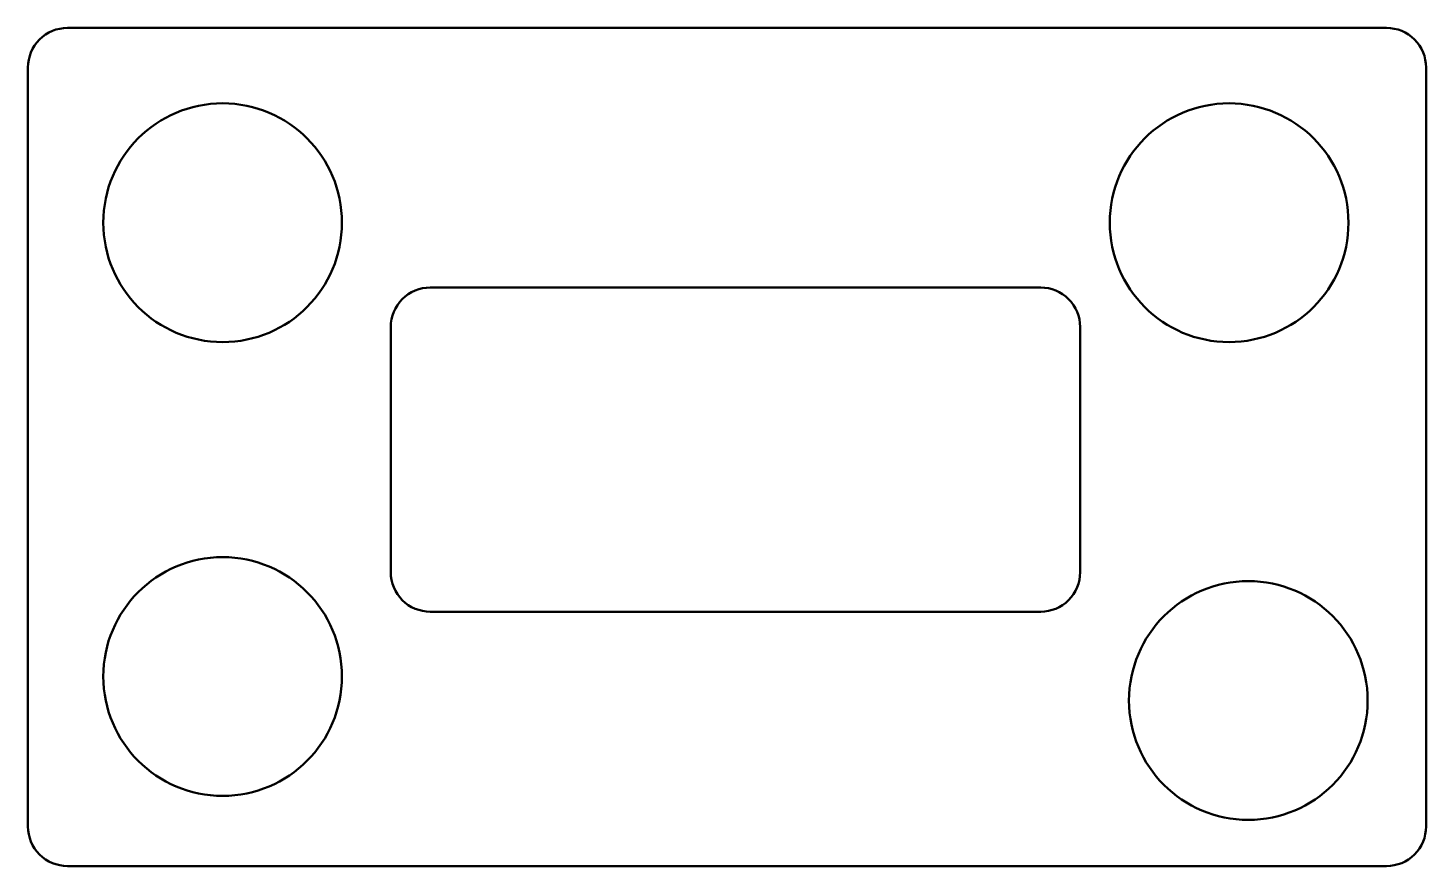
# Model space of a CAD drawing. Header units: millimetres. Extents: x 138 to 315, y 128 to 234.
import ezdxf

# ---------------------------------------------------------------- set-up
doc = ezdxf.new("R2010")
doc.units = ezdxf.units.MM
doc.header["$LTSCALE"] = 0.5

msp = doc.modelspace()

# ---------------------------------------------------------------- linework, layer by layer
at = {"lineweight": 50}
for points in [[(138, 228.89, -0.414214), (143, 233.89), (310.04, 233.89, -0.414214), (315.04, 228.89), (315.04, 132.81, -0.414214), (310.04, 127.81), (143, 127.81, -0.414214), (138, 132.81)], [(183.94, 196.04, -0.414214), (188.94, 201.04), (266.24, 201.04, -0.414214), (271.24, 196.04), (271.24, 165, -0.414214), (266.24, 160), (188.94, 160, -0.414214), (183.94, 165)]]:
    msp.add_lwpolyline(points, format="xyb", close=True, dxfattribs=at)
for centre in [(162.65, 209.24), (290.1, 209.24), (162.65, 151.8), (292.53, 148.76)]:
    msp.add_circle(centre, 15.11, dxfattribs=at)

doc.saveas('drawing.dxf')
